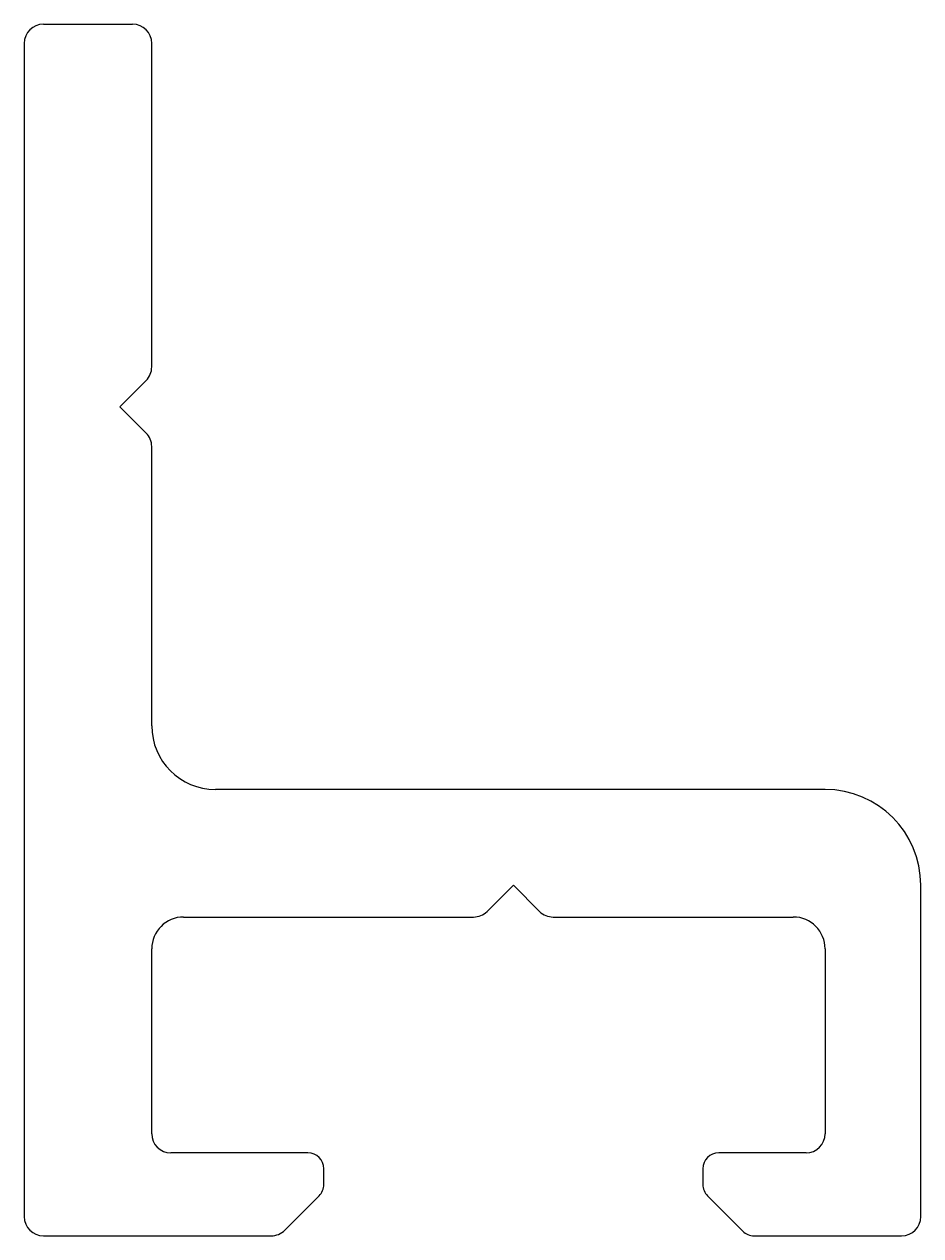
# Model space of a CAD drawing. Extents: x 870.2 to 884.2, y 448.6 to 467.6.
import ezdxf

# ---------------------------------------------------------------- set-up
doc = ezdxf.new("R2010")
doc.units = 0
doc.layers.get('0').update_dxf_attribs({"linetype": 'CONTINUOUS'})

msp = doc.modelspace()

# ---------------------------------------------------------------- linework, layer by layer
at = {"color": 0}
for p, q in [((870.482, 467.632), (871.882, 467.632)), ((870.182, 467.332), (870.182, 448.929)), ((872.182, 462.256), (872.182, 467.332)), ((871.682, 461.632), (872.094, 462.044)), ((872.094, 461.22), (871.682, 461.632)), ((872.182, 456.629), (872.182, 461.008)), ((882.747, 455.629), (873.182, 455.629)), ((877.443, 453.717), (877.855, 454.129)), ((877.855, 454.129), (878.267, 453.717)), ((884.247, 448.929), (884.247, 454.129)), ((872.682, 453.629), (877.23, 453.629)), ((878.479, 453.629), (882.247, 453.629)), ((872.182, 450.229), (872.182, 453.129)), ((882.747, 453.129), (882.747, 450.229)), ((874.632, 449.929), (872.482, 449.929)), ((882.447, 449.929), (881.078, 449.929)), ((874.882, 449.433), (874.882, 449.679)), ((880.828, 449.679), (880.828, 449.433)), ((874.27, 448.717), (874.809, 449.256)), ((880.901, 449.256), (881.454, 448.703)), ((870.482, 448.629), (874.057, 448.629)), ((881.631, 448.629), (883.947, 448.629))]:
    msp.add_line(p, q, dxfattribs=at)
for centre, radius, start, end in [((870.482, 467.332), 0.3, 90, 180), ((871.882, 467.332), 0.3, 0, 90), ((871.882, 462.256), 0.3, 315, 0), ((871.882, 461.008), 0.3, 0, 45), ((873.182, 456.629), 1, 180, 270), ((882.747, 454.129), 1.5, 0, 90), ((872.682, 453.129), 0.5, 90, 180), ((877.23, 453.929), 0.3, 270, 315), ((878.479, 453.929), 0.3, 225, 270), ((882.247, 453.129), 0.5, 0, 90), ((872.482, 450.229), 0.3, 180, 270), ((882.447, 450.229), 0.3, 270, 0), ((874.632, 449.679), 0.25, 0, 90), ((881.078, 449.679), 0.25, 90, 180), ((874.632, 449.433), 0.25, 315, 0), ((881.078, 449.433), 0.25, 180, 225), ((870.482, 448.929), 0.3, 180, 270), ((883.947, 448.929), 0.3, 270, 0), ((874.057, 448.929), 0.3, 270, 315), ((881.631, 448.879), 0.25, 225, 270)]:
    msp.add_arc(centre, radius, start, end, dxfattribs=at)

doc.saveas('drawing.dxf')
